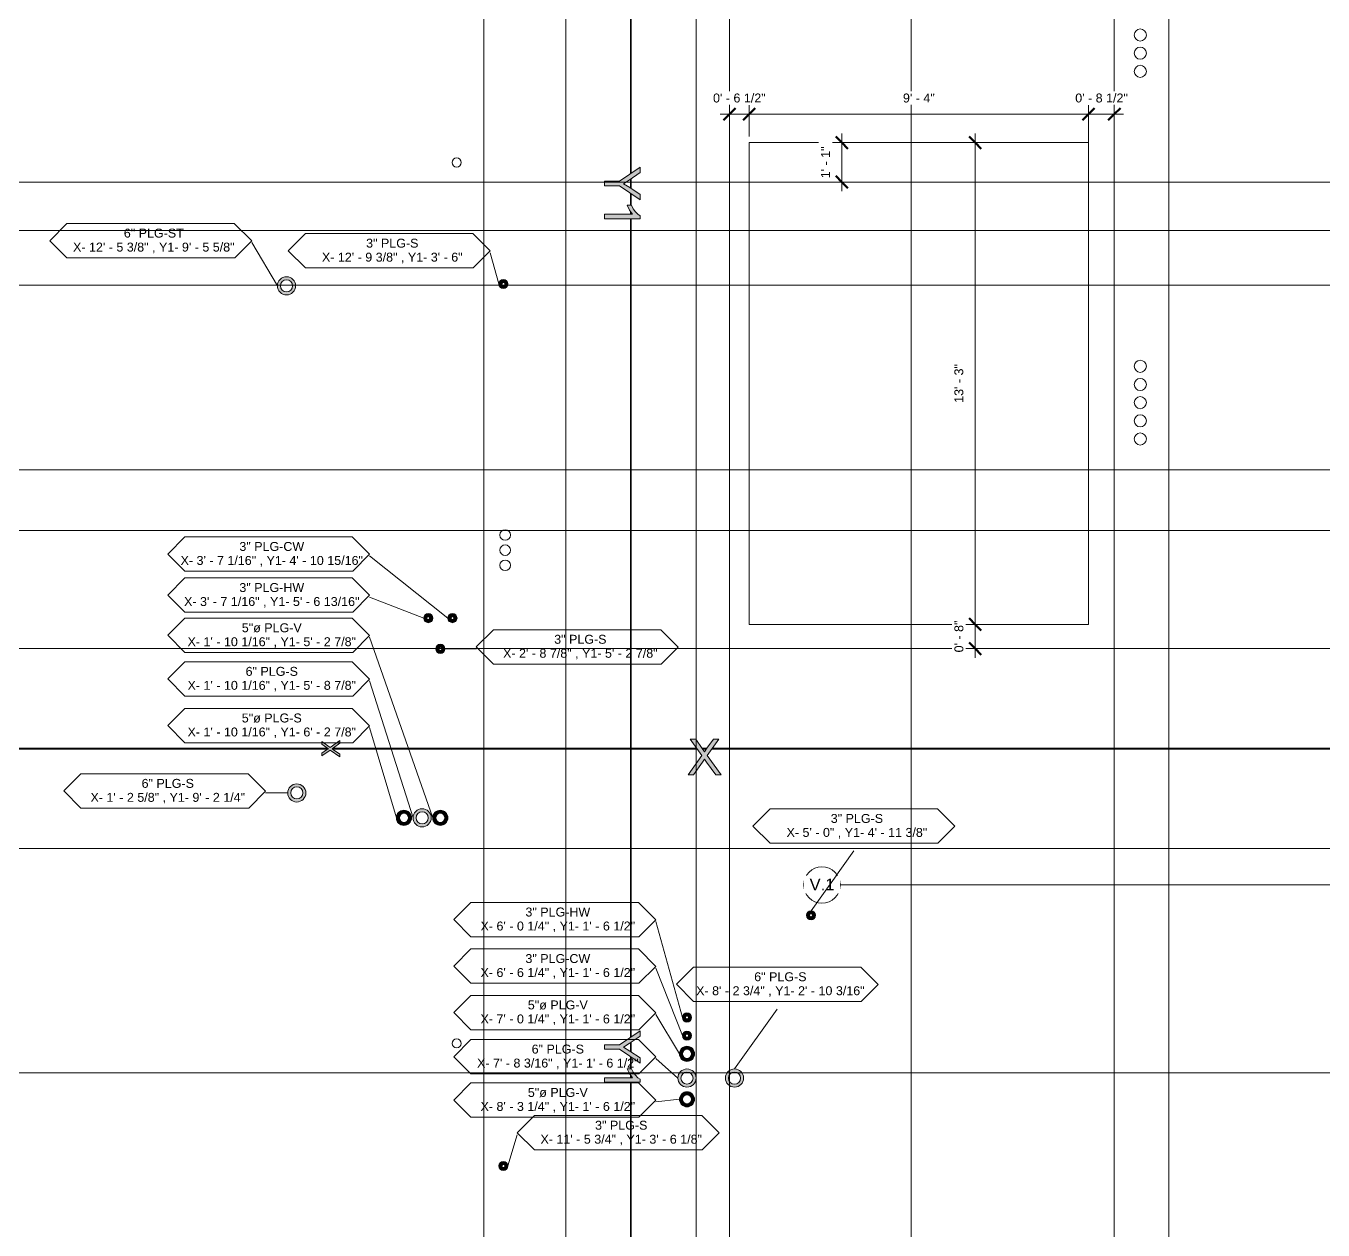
# Model space of a CAD drawing. Header units: inches. Extents: x -3670 to 241, y -250 to 1795.
# Drawn here: x -3233.1 to -2805.1, y 147.1 to 544.5 of the extents above; entities that cross this region are included whole.
import ezdxf

# ---------------------------------------------------------------- set-up
doc = ezdxf.new("R2010")
doc.units = ezdxf.units.IN
doc.header["$MEASUREMENT"] = 0
for name, color, linetype, lineweight in [('A-ANNO-DIMS', 211, 'Continuous', 9), ('A-ANNO-DIMS-32', 211, 'Continuous', 9), ('A-DETL-MBND', 5, 'Continuous', 9), ('A-FLOR', 252, 'Continuous', 18), ('A-GENM', 13, 'Continuous', 9), ('A-GENM-IDEN', 13, 'Continuous', 9), ('S-GRID', 1, 'Continuous', 9), ('S-GRID-IDEN', 1, 'Continuous', 13)]:
    doc.layers.add(name, color=color, linetype=linetype, lineweight=lineweight)
doc.styles.add('Arial', font='arial.ttf', dxfattribs={"height": 3.934132})
doc.styles.add('Arial_1', font='arial.ttf', dxfattribs={"height": 2.950599})
doc.dimstyles.new('Linear_-_3_32__QAQC', dxfattribs={"dimscale": 12, "dimtxt": 3, "dimasz": 0.333333, "dimexe": 0.25, "dimexo": 0.166667, "dimgap": 0.25, "dimtad": 1, "dimdec": 4, "dimrnd": 0.0625, "dimzin": 1, "dimdsep": 46, "dimlunit": 4, "dimtxsty": 'Arial_1', "dimblk1": 'OBLIQUE', "dimblk2": 'OBLIQUE', "dimsah": 1, "dimcen": 0.09, "dimdle": 0.25, "dimadec": 0, "dimazin": 0, "dimtfac": 1, "dimtdec": 4, "dimtix": 1, "dimtmove": 0, "dimatfit": 3, "dimfxl": 1, "dimtvp": 1, "dimtfill": 1, "dimfrac": 2, "dimtolj": 1, "dimtzin": 0, "dimarcsym": 2})

# ---------------------------------------------------------------- blocks, each defined once
blk = doc.blocks.new('TBC_Round Sleeve - Floor or Wall - TBC_Round Sleeve - Floor or Wall-1542575-01 - SECOND LEVEL - PENENTRATIONS')
at = {"layer": 'A-DETL-MBND'}
h = blk.add_hatch(color=256, dxfattribs=at)
h.paths.add_polyline_path([(-3, 0), (-2.9, -0.78), (-2.6, -1.5), (-2.12, -2.12), (-1.5, -2.6), (-0.78, -2.9), (0, -3), (0.78, -2.9), (1.5, -2.6), (2.12, -2.12), (2.6, -1.5), (2.9, -0.78), (3, 0), (2.9, 0.78), (2.6, 1.5), (2.12, 2.12), (1.5, 2.6), (0.78, 2.9), (0, 3), (-0.78, 2.9), (-1.5, 2.6), (-2.12, 2.12), (-2.6, 1.5), (-2.9, 0.78), (-2.97, 0.19)], flags=0)
h.paths.add_polyline_path([(-2, 0), (-1.93, 0.52), (-1.73, 1), (-1.41, 1.41), (-1, 1.73), (-0.52, 1.93), (0, 2), (0.52, 1.93), (1, 1.73), (1.41, 1.41), (1.73, 1), (1.93, 0.52), (2, 0), (1.93, -0.52), (1.73, -1), (1.41, -1.41), (1, -1.73), (0.52, -1.93), (0, -2), (-0.52, -1.93), (-1, -1.73), (-1.41, -1.41), (-1.73, -1), (-1.93, -0.52)], flags=0)
for radius, start, end in [(3, 360, 180), (2, 0, 180), (3, 180, 360), (2, 180, 0)]:
    blk.add_arc((0, 0), radius, start, end, dxfattribs=at)
blk = doc.blocks.new('TBC_Round Sleeve - Floor or Wall - TBC_Round Sleeve - Floor or Wall-1542574-01 - SECOND LEVEL - PENENTRATIONS')
at = {"layer": 'A-DETL-MBND'}
h = blk.add_hatch(color=256, dxfattribs=at)
h.paths.add_polyline_path([(-2.5, 0), (-2.41, -0.65), (-2.17, -1.25), (-1.77, -1.77), (-1.21, -2.18), (-0.65, -2.41), (0, -2.5), (0.65, -2.41), (1.25, -2.17), (1.77, -1.77), (2.17, -1.25), (2.41, -0.65), (2.5, 0), (2.41, 0.65), (2.17, 1.25), (1.77, 1.77), (1.25, 2.17), (0.65, 2.41), (0, 2.5), (-0.65, 2.41), (-1.25, 2.17), (-1.77, 1.77), (-2.17, 1.25), (-2.41, 0.65)], flags=0)
h.paths.add_polyline_path([(-1.5, 0), (-1.45, 0.39), (-1.3, 0.75), (-1.06, 1.06), (-0.75, 1.3), (-0.39, 1.45), (0, 1.5), (0.39, 1.45), (0.75, 1.3), (1.06, 1.06), (1.3, 0.75), (1.45, 0.39), (1.5, 0), (1.45, -0.39), (1.3, -0.75), (1.06, -1.06), (0.75, -1.3), (0.39, -1.45), (0, -1.5), (-0.39, -1.45), (-0.75, -1.3), (-1.06, -1.06), (-1.3, -0.75), (-1.45, -0.39)], flags=0)
for radius, start, end in [(2.5, 360, 180), (1.5, 0, 180), (2.5, 180, 360), (1.5, 180, 0)]:
    blk.add_arc((0, 0), radius, start, end, dxfattribs=at)
blk = doc.blocks.new('TBC_Round Sleeve - Floor or Wall - TBC_Round Sleeve - Floor or Wall-1542573-01 - SECOND LEVEL - PENENTRATIONS')
at = {"layer": 'A-DETL-MBND'}
h = blk.add_hatch(color=256, dxfattribs=at)
h.paths.add_polyline_path([(-1.5, 0), (-1.45, -0.39), (-1.3, -0.75), (-1.06, -1.06), (-0.75, -1.3), (-0.39, -1.45), (0, -1.5), (0.39, -1.45), (0.75, -1.3), (1.06, -1.06), (1.3, -0.75), (1.45, -0.39), (1.5, 0), (1.45, 0.39), (1.3, 0.75), (1.06, 1.06), (0.75, 1.3), (0.39, 1.45), (0, 1.5), (-0.39, 1.45), (-0.75, 1.3), (-1.06, 1.06), (-1.3, 0.75), (-1.45, 0.39)], flags=0)
h.paths.add_polyline_path([(-0.5, 0), (-0.48, 0.13), (-0.43, 0.25), (-0.35, 0.35), (-0.25, 0.43), (-0.13, 0.48), (0, 0.5), (0.13, 0.48), (0.25, 0.43), (0.35, 0.35), (0.43, 0.25), (0.48, 0.13), (0.5, 0), (0.48, -0.13), (0.43, -0.25), (0.35, -0.35), (0.25, -0.43), (0.13, -0.48), (0, -0.5), (-0.13, -0.48), (-0.25, -0.43), (-0.35, -0.35), (-0.43, -0.25), (-0.48, -0.13)], flags=0)
for radius, start, end in [(1.5, 360, 180), (0.5, 0, 180), (1.5, 180, 360), (0.5, 180, 0)]:
    blk.add_arc((0, 0), radius, start, end, dxfattribs=at)
blk = doc.blocks.new('Control_Line - TBC_3D ControlLine_Y-1534535-01 - SECOND LEVEL - PENENTRATIONS')
at = {"layer": 'A-GENM'}
h = blk.add_hatch(color=256, dxfattribs=at)
h.paths.add_polyline_path([(1710, 0.11), (1710, 0.12), (1708.81, 0.12), (1708.64, -0.13), (1710, -0.12), (1710, 0.09)], flags=0)
h.paths.add_polyline_path([(1707.19, 0.12), (1703.89, 0.12), (1704.05, -0.13), (1707.03, -0.12), (1707.19, 0.12)], flags=0)
h.paths.add_polyline_path([(1702.31, -0.13), (1702.14, 0.12), (1612.54, 0.12), (1612.9, -0.13), (1700.12, -0.13)], flags=0)
h.paths.add_polyline_path([(1612.07, 0.06), (1612.07, 0.12), (1432.11, 0.12), (1432.11, -0.13), (1612.07, -0.12), (1612.07, 0.03)], flags=0)
h.paths.add_polyline_path([(1430.63, 0.11), (1430.63, 0.12), (1430.11, 0.12), (1429.76, -0.13), (1430.63, -0.12), (1430.63, 0.09)], flags=0)
h.paths.add_polyline_path([(1427.68, 0.12), (1423.8, 0.11), (1423.64, -0.13), (1427.68, -0.12), (1427.68, 0.12)], flags=0)
h.paths.add_polyline_path([(1422.19, 0.12), (1418.89, 0.11), (1419.05, -0.13), (1422.04, -0.11), (1422.19, 0.12)], flags=0)
h.paths.add_polyline_path([(1322, 0), (1321.99, 0.01), (1321.88, 0.12), (1147.11, 0.11), (1147.11, -0.13), (1321.89, -0.11), (1321.98, -0.02)], flags=0)
h.paths.add_polyline_path([(1417.31, -0.13), (1417.14, 0.12), (1322.11, 0.11), (1322, 0), (1322.13, -0.13), (1415.12, -0.13)], flags=0)
h.paths.add_polyline_path([(1145.63, 0.06), (1145.63, 0.12), (1145.09, 0.11), (1144.76, -0.13), (1145.63, -0.11), (1145.63, 0.04)], flags=0)
h.paths.add_polyline_path([(1142.68, -0.05), (1142.68, 0.12), (1138.81, 0.11), (1138.64, -0.13), (1142.68, -0.11), (1142.68, -0.06)], flags=0)
h.paths.add_polyline_path([(1137.19, 0.12), (1133.89, 0.11), (1134.05, -0.13), (1137.04, -0.11), (1137.19, 0.12)], flags=0)
h.paths.add_polyline_path([(1132.31, -0.13), (1132.14, 0.12), (862.11, 0.11), (862.11, -0.13), (1130.86, -0.13)], flags=0)
h.paths.add_polyline_path([(860.63, -0.09), (860.63, 0.12), (860.1, 0.11), (859.76, -0.13), (860.63, -0.11), (860.63, -0.1)], flags=0)
h.paths.add_polyline_path([(857.68, 0.02), (857.68, 0.12), (853.81, 0.11), (853.64, -0.13), (857.68, -0.11), (857.68, 0)], flags=0)
h.paths.add_polyline_path([(852.19, 0.12), (848.89, 0.11), (849.05, -0.13), (852.04, -0.11), (852.19, 0.12)], flags=0)
h.paths.add_polyline_path([(847.31, -0.13), (847.14, 0.12), (577.11, 0.12), (577.11, -0.13), (845.12, -0.13)], flags=0)
h.paths.add_polyline_path([(575.63, -0.12), (575.63, 0.12), (575.1, 0.12), (574.76, -0.13), (575.63, -0.12)], flags=0)
h.paths.add_polyline_path([(572.68, 0.12), (568.81, 0.12), (568.64, -0.13), (572.68, -0.12), (572.68, 0.12)], flags=0)
h.paths.add_polyline_path([(567.19, 0.12), (563.89, 0.12), (564.05, -0.13), (567.04, -0.12), (567.19, 0.12)], flags=0)
h.paths.add_polyline_path([(562.31, -0.13), (562.14, 0.12), (372.54, 0.12), (372.9, -0.13), (560.12, -0.13)], flags=0)
h.paths.add_polyline_path([(372.07, 0.11), (372.07, 0.12), (292.11, 0.12), (292.11, -0.13), (372.07, -0.12), (372.07, 0.1)], flags=0)
h.paths.add_polyline_path([(290.63, 0.09), (290.63, 0.12), (290.1, 0.12), (289.76, -0.13), (290.63, -0.12), (290.63, 0.08)], flags=0)
h.paths.add_polyline_path([(287.68, 0.03), (287.68, 0.12), (283.81, 0.12), (283.64, -0.13), (287.68, -0.12), (287.68, 0.03)], flags=0)
h.paths.add_polyline_path([(282.19, 0.12), (278.89, 0.12), (279.05, -0.13), (282.03, -0.12), (282.19, 0.12)], flags=0)
h.paths.add_polyline_path([(277.31, -0.13), (277.14, 0.12), (222.54, 0.12), (222.9, -0.13), (275.12, -0.13)], flags=0)
h.paths.add_polyline_path([(222.07, 0.11), (222.07, 0.12), (92.54, 0.12), (92.9, -0.13), (222.07, -0.12), (222.07, 0.11)], flags=0)
h.paths.add_polyline_path([(92.07, 0.11), (92.07, 0.12), (7.11, 0.12), (7.11, -0.13), (92.07, -0.12), (92.07, 0.11)], flags=0)
h.paths.add_polyline_path([(5.63, 0.09), (5.63, 0.12), (5.11, 0.12), (4.76, -0.13), (5.63, -0.12), (5.63, 0.06)], flags=0)
h = blk.add_hatch(color=256, dxfattribs=at)
h.paths.add_polyline_path([(1147.11, -8.71), (1147.11, 3.1), (1146.16, 3.1), (1145.64, 2.33), (1144.84, 1.53), (1143.84, 0.78), (1142.68, 0.15), (1142.68, -1.25), (1144.23, -0.5), (1145.63, 0.5), (1145.63, -8.71)], flags=0)
h.paths.add_polyline_path([(1140.83, 3.1), (1139.09, 3.1), (1135.59, -2.39), (1131.87, 3.1), (1130.12, 3.1), (1134.74, -3.71), (1134.74, -8.71), (1136.22, -8.71), (1136.22, -3.71)], flags=0)
h = blk.add_hatch(color=256, dxfattribs=at)
h.paths.add_polyline_path([(1432.11, -8.71), (1432.11, 3.1), (1431.16, 3.1), (1430.64, 2.33), (1429.84, 1.53), (1428.84, 0.78), (1427.68, 0.15), (1427.68, -1.25), (1429.23, -0.5), (1430.63, 0.5), (1430.63, -8.71)], flags=0)
h.paths.add_polyline_path([(1425.83, 3.1), (1424.09, 3.1), (1420.59, -2.39), (1416.87, 3.1), (1415.12, 3.1), (1419.74, -3.71), (1419.74, -8.71), (1421.22, -8.71), (1421.22, -3.71), (1421.33, -3.54)], flags=0)
for p, q in [((1132.14, 0.12), (862.11, 0.12)), ((1131.87, 3.1), (1130.12, 3.1)), ((1130.12, 3.1), (1134.74, -3.71)), ((1134.33, -0.53), (1131.87, 3.1)), ((1137.19, 0.12), (1133.88, 0.12)), ((1136.22, -3.71), (1140.83, 3.1)), ((1139.09, 3.1), (1136.85, -0.4)), ((1142.68, 0.12), (1138.81, 0.12)), ((1140.83, 3.1), (1139.09, 3.1)), ((1143.84, 0.78), (1142.68, 0.15)), ((1142.68, 0.15), (1142.68, -1.25)), ((1144.84, 1.53), (1143.84, 0.78)), ((1144.23, -0.5), (1145.63, 0.5)), ((1145.64, 2.33), (1144.84, 1.53)), ((1145.63, 0.12), (1145.11, 0.12)), ((1145.63, 0.5), (1145.63, -8.71)), ((1146.16, 3.1), (1145.64, 2.33)), ((1147.11, 3.1), (1146.16, 3.1)), ((1147.11, -8.71), (1147.11, 3.1)), ((1321.94, 0.12), (1147.11, 0.12)), ((1417.14, 0.12), (1322.06, 0.12)), ((1416.87, 3.1), (1415.12, 3.1)), ((1415.12, 3.1), (1419.74, -3.71)), ((1419.33, -0.53), (1416.87, 3.1)), ((1422.19, 0.12), (1418.88, 0.12)), ((1421.22, -3.71), (1425.83, 3.1)), ((1424.09, 3.1), (1421.85, -0.4)), ((1427.68, 0.12), (1423.81, 0.12)), ((1425.83, 3.1), (1424.09, 3.1)), ((1428.84, 0.78), (1427.68, 0.15)), ((1427.68, 0.15), (1427.68, -1.25)), ((1429.84, 1.53), (1428.84, 0.78)), ((1429.23, -0.5), (1430.63, 0.5)), ((1430.64, 2.33), (1429.84, 1.53)), ((1430.63, 0.12), (1430.11, 0.12)), ((1430.63, 0.5), (1430.63, -8.71)), ((1431.16, 3.1), (1430.64, 2.33)), ((1432.11, 3.1), (1431.16, 3.1)), ((1432.11, -8.71), (1432.11, 3.1)), ((1612.07, 0.12), (1432.11, 0.12)), ((862.11, -0.13), (1132.31, -0.13)), ((1134.05, -0.13), (1137.03, -0.13)), ((1135.59, -2.39), (1134.33, -0.53)), ((1134.74, -3.71), (1134.74, -8.71)), ((1136.85, -0.4), (1135.59, -2.39)), ((1136.22, -8.71), (1136.22, -3.71)), ((1138.64, -0.13), (1142.68, -0.13)), ((1142.68, -1.25), (1144.23, -0.5)), ((1144.76, -0.13), (1145.63, -0.13)), ((1147.11, -0.13), (1321.94, -0.13)), ((1322.06, -0.13), (1417.31, -0.13)), ((1419.05, -0.13), (1422.03, -0.13)), ((1420.59, -2.39), (1419.33, -0.53)), ((1419.74, -3.71), (1419.74, -8.71)), ((1421.85, -0.4), (1420.59, -2.39)), ((1421.22, -8.71), (1421.22, -3.71)), ((1423.64, -0.13), (1427.68, -0.13)), ((1427.68, -1.25), (1429.23, -0.5)), ((1429.76, -0.13), (1430.63, -0.13)), ((1432.11, -0.13), (1612.07, -0.13)), ((1134.74, -8.71), (1136.22, -8.71)), ((1145.63, -8.71), (1147.11, -8.71)), ((1419.74, -8.71), (1421.22, -8.71)), ((1430.63, -8.71), (1432.11, -8.71))]:
    blk.add_line(p, q, dxfattribs=at)
blk = doc.blocks.new('Control_Line - TBC_3D ControlLine_X-1534453-01 - SECOND LEVEL - PENENTRATIONS')
at = {"layer": 'A-GENM'}
h = blk.add_hatch(color=256, dxfattribs=at)
h.paths.add_polyline_path([(3733.2, -0.13), (3735.49, -0.12), (3735.32, 0.13), (3655.53, 0.12), (3655.33, -0.02), (3655.47, -0.13), (3678.65, -0.13)], flags=0)
h.paths.add_polyline_path([(3738, -0.13), (3738, 0.13), (3737.09, 0.12), (3737.24, -0.11), (3737.25, -0.13), (3737.85, -0.13)], flags=0)
h.paths.add_polyline_path([(3653.52, -0.13), (3654, -0.12), (3654.11, -0.06), (3653.85, 0.13), (3491.31, 0.12), (3491.13, -0.13), (3615.68, -0.13)], flags=0)
h.paths.add_polyline_path([(3450.4, -0.13), (3486.29, -0.12), (3486.12, 0.13), (3242.11, 0.12), (3241.93, -0.13), (3442.53, -0.13)], flags=0)
h.paths.add_polyline_path([(3489.34, -0.13), (3489.51, 0.13), (3487.89, 0.12), (3488.04, -0.11), (3488.05, -0.13), (3488.65, -0.13)], flags=0)
h.paths.add_polyline_path([(3238.85, -0.13), (3240.14, -0.12), (3240.31, 0.13), (3238.69, 0.12), (3238.84, -0.11), (3238.85, -0.12)], flags=0)
h.paths.add_polyline_path([(3201.5, 0), (3201.5, 0), (3201.38, 0.13), (2992.9, 0.11), (2992.73, -0.13), (3201.38, -0.12), (3201.47, -0.03)], flags=0)
h.paths.add_polyline_path([(3237.09, -0.13), (3236.92, 0.13), (3201.62, 0.12), (3201.5, 0), (3201.63, -0.13), (3234.8, -0.13)], flags=0)
h.paths.add_polyline_path([(2985.6, -0.13), (2987.89, -0.12), (2987.72, 0.13), (2743.7, 0.11), (2743.53, -0.13), (2923.07, -0.13)], flags=0)
h.paths.add_polyline_path([(2990.94, -0.13), (2991.11, 0.13), (2989.5, 0.11), (2989.64, -0.11), (2989.65, -0.13), (2990.25, -0.13)], flags=0)
h.paths.add_polyline_path([(2741.05, -0.13), (2741.74, -0.12), (2741.91, 0.13), (2740.3, 0.11), (2740.44, -0.11), (2740.45, -0.13)], flags=0)
h.paths.add_polyline_path([(2734.17, -0.13), (2738.69, -0.12), (2738.52, 0.13), (2494.5, 0.11), (2494.33, -0.13), (2702.69, -0.13)], flags=0)
h.paths.add_polyline_path([(2489.49, -0.13), (2489.32, 0.13), (2245.3, 0.11), (2245.13, -0.13), (2487.2, -0.13)], flags=0)
h.paths.add_polyline_path([(2492.54, -0.13), (2492.71, 0.13), (2491.1, 0.11), (2491.24, -0.11), (2491.25, -0.13), (2491.85, -0.13)], flags=0)
h.paths.add_polyline_path([(2240.29, -0.13), (2240.12, 0.13), (1996.1, 0.11), (1995.93, -0.13), (2238, -0.13)], flags=0)
h.paths.add_polyline_path([(2243.34, -0.13), (2243.51, 0.13), (2241.9, 0.11), (2242.04, -0.11), (2242.05, -0.13), (2242.65, -0.13)], flags=0)
h.paths.add_polyline_path([(1991.09, -0.13), (1990.92, 0.13), (1746.9, 0.11), (1746.73, -0.13), (1988.8, -0.13)], flags=0)
h.paths.add_polyline_path([(1992.85, -0.13), (1994.14, -0.11), (1994.31, 0.13), (1992.7, 0.11), (1992.84, -0.11), (1992.85, -0.12)], flags=0)
h.paths.add_polyline_path([(1743.65, -0.13), (1744.94, -0.11), (1745.11, 0.13), (1743.5, 0.11), (1743.64, -0.11), (1743.64, -0.12)], flags=0)
h.paths.add_polyline_path([(1599.5, 0), (1599.37, 0.13), (1497.7, 0.12), (1497.53, -0.13), (1599.39, -0.11), (1599.5, -0.01)], flags=0)
h.paths.add_polyline_path([(1726.73, -0.13), (1741.89, -0.11), (1741.72, 0.13), (1599.62, 0.12), (1599.5, 0), (1599.62, -0.13), (1663.77, -0.13)], flags=0)
h.paths.add_polyline_path([(1474.87, -0.13), (1492.68, -0.11), (1492.52, 0.13), (1248.5, 0.12), (1248.33, -0.13), (1348.94, -0.13)], flags=0)
h.paths.add_polyline_path([(1494.45, -0.13), (1495.74, -0.11), (1495.91, 0.13), (1494.29, 0.12), (1494.44, -0.11), (1494.44, -0.12)], flags=0)
h.paths.add_polyline_path([(1245.25, -0.13), (1246.55, -0.11), (1246.71, 0.13), (1245.09, 0.12), (1245.24, -0.11), (1245.24, -0.12)], flags=0)
h.paths.add_polyline_path([(1223.01, -0.13), (1243.48, -0.11), (1243.32, 0.13), (999.3, 0.12), (999.13, -0.13), (1160.05, -0.13)], flags=0)
h.paths.add_polyline_path([(994.29, -0.13), (994.12, 0.13), (750.11, 0.12), (749.93, -0.13), (992, -0.13)], flags=0)
h.paths.add_polyline_path([(997.34, -0.13), (997.51, 0.13), (995.89, 0.12), (996.04, -0.11), (996.05, -0.13), (996.65, -0.13)], flags=0)
h.paths.add_polyline_path([(747.45, -0.13), (748.15, -0.11), (748.31, 0.13), (746.69, 0.12), (746.84, -0.11), (746.85, -0.13)], flags=0)
h.paths.add_polyline_path([(742.8, -0.13), (745.08, -0.11), (744.92, 0.13), (500.91, 0.12), (500.73, -0.13), (719.29, -0.13)], flags=0)
h.paths.add_polyline_path([(474, 0), (473.87, 0.13), (375.59, 0.12), (375.39, -0.02), (375.54, -0.13), (473.88, -0.12), (474, 0)], flags=0)
h.paths.add_polyline_path([(495.89, -0.13), (495.72, 0.13), (474.12, 0.12), (474, 0), (474.12, -0.13), (493.6, -0.13)], flags=0)
h.paths.add_polyline_path([(498.25, -0.13), (498.94, -0.12), (499.11, 0.13), (497.49, 0.12), (497.64, -0.11), (497.65, -0.13)], flags=0)
h.paths.add_polyline_path([(372.98, -0.13), (374.07, -0.12), (374.17, -0.06), (373.92, 0.13), (251.71, 0.12), (251.53, -0.13), (357.24, -0.13)], flags=0)
h.paths.add_polyline_path([(249.05, -0.13), (249.74, -0.12), (249.91, 0.13), (248.29, 0.12), (248.44, -0.11), (248.45, -0.13)], flags=0)
h.paths.add_polyline_path([(244.4, -0.13), (246.69, -0.12), (246.52, 0.13), (225.59, 0.12), (225.39, -0.02), (225.54, -0.13), (225.88, -0.13)], flags=0)
h.paths.add_polyline_path([(223.58, -0.13), (224.07, -0.12), (224.17, -0.06), (223.92, 0.13), (83.66, 0.12), (83.46, -0.02), (83.61, -0.13), (215.57, -0.13)], flags=0)
h.paths.add_polyline_path([(82.13, -0.13), (82.24, -0.06), (81.98, 0.13), (2.72, 0.12), (2.72, -0.13), (81.65, -0.13)], flags=0)
for points in [[(377.98, -2.75), (377.98, -1.85), (375.39, -0.02), (377.98, 1.81), (377.98, 2.7), (374.77, 0.42), (372.07, 2.33), (372.07, 1.43), (374.17, -0.06), (373.58, -0.42), (372.07, -1.49), (372.07, -2.38), (374.76, -0.47)], [(494.66, -8.71), (498.32, -3.54), (501.98, -8.71), (503.76, -8.71), (499.2, -2.29), (503.02, 3.1), (501.22, 3.1), (498.25, -1.1), (497.52, 0.08), (495.37, 3.1), (493.6, 3.1), (497.42, -2.27), (492.86, -8.71)]]:
    blk.add_hatch(color=256, dxfattribs=at).paths.add_polyline_path(points, flags=0)
for p, q in [((373.92, 0.13), (251.71, 0.13)), ((374.77, 0.42), (372.07, 2.33)), ((372.07, 2.33), (372.07, 1.43)), ((372.07, 1.43), (373.57, 0.37)), ((373.57, 0.37), (374.17, -0.06)), ((377.98, 2.7), (374.77, 0.42)), ((375.39, -0.02), (375.84, 0.29)), ((473.94, 0.13), (375.6, 0.13)), ((375.84, 0.29), (377.98, 1.81)), ((377.98, 1.81), (377.98, 2.7)), ((495.72, 0.13), (474.06, 0.13)), ((495.37, 3.1), (493.6, 3.1)), ((493.6, 3.1), (497.42, -2.27)), ((497.52, 0.08), (495.37, 3.1)), ((499.11, 0.13), (497.49, 0.13)), ((498.25, -1.1), (497.52, 0.08)), ((499.09, 0.1), (498.25, -1.1)), ((501.22, 3.1), (499.09, 0.1)), ((499.2, -2.29), (503.02, 3.1)), ((744.92, 0.13), (500.91, 0.13)), ((503.02, 3.1), (501.22, 3.1)), ((251.53, -0.13), (374.06, -0.13)), ((373.58, -0.42), (372.07, -1.49)), ((372.07, -2.38), (374.76, -0.47)), ((372.07, -1.49), (372.07, -2.38)), ((374.17, -0.06), (373.58, -0.42)), ((374.76, -0.47), (377.98, -2.75)), ((375.88, -0.37), (375.39, -0.02)), ((375.54, -0.13), (473.94, -0.13)), ((377.98, -1.85), (375.88, -0.37)), ((377.98, -2.75), (377.98, -1.85)), ((474.06, -0.13), (495.89, -0.13)), ((497.42, -2.27), (492.86, -8.71)), ((497.62, -4.52), (498.32, -3.54)), ((497.65, -0.13), (498.94, -0.13)), ((498.32, -3.54), (498.95, -4.43)), ((503.76, -8.71), (499.2, -2.29)), ((500.73, -0.13), (745.09, -0.13)), ((494.66, -8.71), (497.62, -4.52)), ((498.95, -4.43), (501.98, -8.71)), ((492.86, -8.71), (494.66, -8.71)), ((501.98, -8.71), (503.76, -8.71))]:
    blk.add_line(p, q, dxfattribs=at)
blk = doc.blocks.new('Grid - 3_16_-139788-01 - SECOND LEVEL - PENENTRATIONS')
at = {"layer": 'S-GRID-IDEN'}
blk.add_circle((0, 0), 0.188, dxfattribs=at)
blk = doc.blocks.new('TBC_Sleeve Element Tag_v2 - Sleeves Located-1541821-01 - SECOND LEVEL - PENENTRATIONS')
at = {"layer": 'A-GENM-IDEN'}
for p, q in [((-0.423, 0.029), (-0.6, -0.148)), ((1.303, 0.029), (-0.423, 0.029)), ((1.482, -0.15), (1.303, 0.029)), ((-0.6, -0.148), (-0.423, -0.325)), ((1.307, -0.325), (1.482, -0.15)), ((-0.423, -0.325), (1.307, -0.325))]:
    blk.add_line(p, q, dxfattribs=at)
blk = doc.blocks.new('DIMBLOCK21-01 - SECOND LEVEL - PENENTRATIONS')
at = {"layer": 'A-ANNO-DIMS-32', "transparency": 16777216}
for p, q in [((-2994.5, 508), (-2994.5, 518.4)), ((-2882.5, 495), (-2882.5, 518.4)), ((-2997.5, 515.4), (-2879.5, 515.4)), ((-2994.5, 515.4), (-2994.5, 508)), ((-2882.5, 515.4), (-2882.5, 495))]:
    blk.add_line(p, q, dxfattribs=at)
at = {"layer": 'A-ANNO-DIMS-32', "lineweight": 50, "transparency": 16777216}
for p, q in [((-2994.5, 515.4), (-2996.5, 513.4)), ((-2994.5, 515.4), (-2992.5, 517.4)), ((-2882.5, 515.4), (-2884.5, 513.4)), ((-2882.5, 515.4), (-2880.5, 517.4))]:
    blk.add_line(p, q, dxfattribs=at)
at = {"layer": 'A-ANNO-DIMS-32', "color": 0, "transparency": 16777216, "insert": (-2943.74, 522.22), "char_height": 2.951, "width": 12.5723, "attachment_point": 1, "line_spacing_factor": 0.938532, "style": 'Arial_1', "bg_fill": 3, "box_fill_scale": 1.25, "bg_fill_color": 0, "bg_fill_transparency": 0}
blk.add_mtext('9\' - 4"', dxfattribs=at)
blk = doc.blocks.new('_Oblique')
at = {"color": 0, "linetype": 'ByBlock', "lineweight": -2}
blk.add_line((-0.5, -0.5), (0.5, 0.5), dxfattribs=at)
blk = doc.blocks.new('DIMBLOCK22-01 - SECOND LEVEL - PENENTRATIONS')
at = {"layer": 'A-ANNO-DIMS-32', "lineweight": 50, "transparency": 16777216}
for p, q in [((-2919.94, 506), (-2921.94, 508)), ((-2919.94, 506), (-2917.94, 504)), ((-2919.94, 347), (-2921.94, 349)), ((-2919.94, 347), (-2917.94, 345))]:
    blk.add_line(p, q, dxfattribs=at)
at = {"layer": 'A-ANNO-DIMS-32', "transparency": 16777216}
for p, q in [((-2920.77, 506), (-2916.94, 506)), ((-2919.94, 506), (-2920.77, 506)), ((-2919.94, 344), (-2919.94, 509)), ((-2920.77, 347), (-2916.94, 347)), ((-2919.94, 347), (-2920.77, 347))]:
    blk.add_line(p, q, dxfattribs=at)
at = {"layer": 'A-ANNO-DIMS-32', "color": 0, "transparency": 16777216, "insert": (-2926.77, 420.13), "char_height": 2.951, "width": 15.2862, "attachment_point": 1, "rotation": 90, "line_spacing_factor": 0.938532, "style": 'Arial_1', "bg_fill": 3, "box_fill_scale": 1.25, "bg_fill_color": 0, "bg_fill_transparency": 0}
blk.add_mtext('13\' - 3"', dxfattribs=at)
blk = doc.blocks.new('DIMBLOCK23-01 - SECOND LEVEL - PENENTRATIONS')
at = {"layer": 'A-ANNO-DIMS-32', "transparency": 16777216}
for p, q in [((-2882.5, 508), (-2882.5, 518.4)), ((-2885.5, 515.4), (-2871, 515.4)), ((-2882.5, 515.4), (-2882.5, 508)), ((-2874, 516.22), (-2874, 512.4)), ((-2874, 515.4), (-2874, 516.22))]:
    blk.add_line(p, q, dxfattribs=at)
at = {"layer": 'A-ANNO-DIMS-32', "lineweight": 50, "transparency": 16777216}
for p, q in [((-2882.5, 515.4), (-2884.5, 513.4)), ((-2882.5, 515.4), (-2880.5, 517.4)), ((-2874, 515.4), (-2876, 513.4)), ((-2874, 515.4), (-2872, 517.4))]:
    blk.add_line(p, q, dxfattribs=at)
at = {"layer": 'A-ANNO-DIMS-32', "color": 0, "transparency": 16777216, "insert": (-2886.9, 522.22), "char_height": 2.9506, "width": 20.7692, "attachment_point": 1, "line_spacing_factor": 0.938532, "style": 'Arial_1', "bg_fill": 3, "box_fill_scale": 1.25, "bg_fill_color": 0, "bg_fill_transparency": 0}
blk.add_mtext('0\' - 8 1/2"', dxfattribs=at)
blk = doc.blocks.new('DIMBLOCK24-01 - SECOND LEVEL - PENENTRATIONS')
at = {"layer": 'A-ANNO-DIMS-32', "transparency": 16777216}
for p, q in [((-2994.5, 508), (-2994.5, 518.4)), ((-3004, 515.4), (-2991.5, 515.4)), ((-3001, 516.22), (-3001, 512.4)), ((-3001, 515.4), (-3001, 516.22)), ((-2994.5, 515.4), (-2994.5, 508))]:
    blk.add_line(p, q, dxfattribs=at)
at = {"layer": 'A-ANNO-DIMS-32', "lineweight": 50, "transparency": 16777216}
for p, q in [((-3001, 515.4), (-3003, 513.4)), ((-3001, 515.4), (-2999, 517.4)), ((-2994.5, 515.4), (-2996.5, 513.4)), ((-2994.5, 515.4), (-2992.5, 517.4))]:
    blk.add_line(p, q, dxfattribs=at)
at = {"layer": 'A-ANNO-DIMS-32', "color": 0, "transparency": 16777216, "insert": (-3006.4, 522.22), "char_height": 2.9506, "width": 20.7692, "attachment_point": 1, "line_spacing_factor": 0.938532, "style": 'Arial_1', "bg_fill": 3, "box_fill_scale": 1.25, "bg_fill_color": 0, "bg_fill_transparency": 0}
blk.add_mtext('0\' - 6 1/2"', dxfattribs=at)
blk = doc.blocks.new('DIMBLOCK25-01 - SECOND LEVEL - PENENTRATIONS')
at = {"layer": 'A-ANNO-DIMS-32', "lineweight": 50, "transparency": 16777216}
for p, q in [((-2963.93, 506), (-2965.93, 508)), ((-2963.93, 506), (-2961.93, 504)), ((-2963.93, 493), (-2965.93, 495)), ((-2963.93, 493), (-2961.93, 491))]:
    blk.add_line(p, q, dxfattribs=at)
at = {"layer": 'A-ANNO-DIMS-32', "transparency": 16777216}
for p, q in [((-2964.76, 506), (-2960.93, 506)), ((-2963.93, 506), (-2964.76, 506)), ((-2963.93, 490), (-2963.93, 509)), ((-2964.76, 493), (-2960.93, 493)), ((-2963.93, 493), (-2964.76, 493))]:
    blk.add_line(p, q, dxfattribs=at)
at = {"layer": 'A-ANNO-DIMS-32', "color": 0, "transparency": 16777216, "insert": (-2970.76, 494.26), "char_height": 2.951, "width": 12.5723, "attachment_point": 1, "rotation": 90, "line_spacing_factor": 0.938532, "style": 'Arial_1', "bg_fill": 3, "box_fill_scale": 1.25, "bg_fill_color": 0, "bg_fill_transparency": 0}
blk.add_mtext('1\' - 1"', dxfattribs=at)
blk = doc.blocks.new('DIMBLOCK26-01 - SECOND LEVEL - PENENTRATIONS')
at = {"layer": 'A-ANNO-DIMS-32', "transparency": 16777216}
for p, q in [((-2919.11, 347), (-2922.94, 347)), ((-2919.94, 350), (-2919.94, 336)), ((-2919.94, 347), (-2919.11, 347)), ((-2919.11, 339), (-2922.94, 339)), ((-2919.94, 339), (-2919.11, 339))]:
    blk.add_line(p, q, dxfattribs=at)
at = {"layer": 'A-ANNO-DIMS-32', "lineweight": 50, "transparency": 16777216}
for p, q in [((-2919.94, 347), (-2921.94, 349)), ((-2919.94, 347), (-2917.94, 345)), ((-2919.94, 339), (-2921.94, 341)), ((-2919.94, 339), (-2917.94, 337))]:
    blk.add_line(p, q, dxfattribs=at)
at = {"layer": 'A-ANNO-DIMS-32', "color": 0, "transparency": 16777216, "insert": (-2926.77, 337.76), "char_height": 2.951, "width": 12.5723, "attachment_point": 1, "rotation": 90, "line_spacing_factor": 0.938532, "style": 'Arial_1', "bg_fill": 3, "box_fill_scale": 1.25, "bg_fill_color": 0, "bg_fill_transparency": 0}
blk.add_mtext('0\' - 8"', dxfattribs=at)

msp = doc.modelspace()

# ---------------------------------------------------------------- linework, layer by layer
at = {"layer": 'A-FLOR'}
for p, q in [((-2994.5, 347), (-2994.5, 506)), ((-2994.5, 506), (-2882.5, 506)), ((-2882.5, 506), (-2882.5, 347)), ((-2882.5, 347), (-2994.5, 347))]:
    msp.add_line(p, q, dxfattribs=at)
for centre, radius, start, end in [((-2865.43189, 541.52882), 2, 90, 270), ((-2865.43189, 541.52882), 2, 270, 90), ((-2865.43189, 535.52882), 2, 90, 270), ((-2865.43189, 535.52882), 2, 270, 90), ((-2865.43189, 529.52882), 2, 90, 270), ((-2865.43189, 529.52882), 2, 270, 90), ((-3090.99494, 499.45877), 1.5, 90, 270), ((-3090.99494, 499.45877), 1.5, 270, 90), ((-3147.12973, 458.75), 3, 90, 270), ((-3147.12973, 458.75), 3, 270, 90), ((-3075.55931, 459.37337), 1.5, 90, 270), ((-3075.55931, 459.37337), 1.5, 270, 90), ((-2865.43189, 432.19132), 2, 90, 270), ((-2865.43189, 432.19132), 2, 270, 90), ((-2865.43189, 426.19132), 2, 90, 270), ((-2865.43189, 426.19132), 2, 270, 90), ((-2865.43189, 420.19132), 2, 90, 270), ((-2865.43189, 420.19132), 2, 270, 90), ((-2865.43189, 414.19132), 2, 90, 270), ((-2865.43189, 414.19132), 2, 270, 90), ((-2865.43189, 408.19132), 2, 90, 270), ((-2865.43189, 408.19132), 2, 270, 90), ((-3074.99532, 376.5), 1.75, 90, 270), ((-3074.99532, 376.5), 1.75, 270, 90), ((-3074.99532, 371.5), 1.75, 90, 270), ((-3074.99532, 371.5), 1.75, 270, 90), ((-3074.99532, 366.5), 1.75, 90, 270), ((-3074.99532, 366.5), 1.75, 270, 90), ((-3100.3722, 349.0625), 1.5, 90, 270), ((-3100.3722, 349.0625), 1.5, 270, 90), ((-3092.3722, 349.0625), 1.5, 90, 270), ((-3092.3722, 349.0625), 1.5, 270, 90), ((-3096.37307, 338.93539), 1.5, 90, 270), ((-3096.37307, 338.93539), 1.5, 270, 90), ((-3143.74765, 291.37586), 3, 90, 270), ((-3143.74765, 291.37586), 3, 270, 90), ((-3108.38726, 283.15375), 2.5, 90, 270), ((-3108.38726, 283.15375), 2.5, 270, 90), ((-3102.38726, 283.15375), 3, 90, 270), ((-3102.38726, 283.15375), 3, 270, 90), ((-3096.38726, 283.15375), 2.5, 90, 270), ((-3096.38726, 283.15375), 2.5, 270, 90), ((-2974.059, 251.00039), 1.5, 90, 270), ((-2974.059, 251.00039), 1.5, 270, 90), ((-3014.99813, 217.2543), 1.5, 90, 270), ((-3014.99813, 217.2543), 1.5, 270, 90), ((-3090.99494, 208.68706), 1.5, 90, 270), ((-3090.99494, 208.68706), 1.5, 270, 90), ((-3014.99813, 211.2543), 1.5, 90, 270), ((-3014.99813, 211.2543), 1.5, 270, 90), ((-3014.99813, 205.2543), 2.5, 90, 270), ((-3014.99813, 205.2543), 2.5, 270, 90), ((-3014.99813, 197.2543), 3, 90, 270), ((-3014.99813, 197.2543), 3, 270, 90), ((-2999.30726, 197.25037), 3, 90, 270), ((-2999.30726, 197.25037), 3, 270, 90), ((-3014.99813, 190.2543), 2.5, 90, 270), ((-3014.99813, 190.2543), 2.5, 270, 90), ((-3075.56024, 168.24837), 1.5, 90, 270), ((-3075.56024, 168.24837), 1.5, 270, 90)]:
    msp.add_arc(centre, radius, start, end, dxfattribs=at)
at = {"layer": 'A-GENM-IDEN'}
for p, q in [((-3150.12973, 458.75), (-3158.62656, 472.9995)), ((-3077.05931, 459.37337), (-3079.94228, 469.67507)), ((-3093.8722, 349.0625), (-3119.70169, 369.57582)), ((-3101.8722, 349.0625), (-3119.70169, 356.01558)), ((-3098.88726, 283.15375), (-3119.70169, 342.7421)), ((-3094.87307, 338.93539), (-3084.49812, 338.93539)), ((-3105.38726, 283.15375), (-3119.70169, 328.34858)), ((-3110.88726, 283.15375), (-3119.70169, 312.95506)), ((-3146.74765, 291.37586), (-3154.01324, 291.37586)), ((-3016.49813, 217.2543), (-3025.32211, 248.91067)), ((-3016.49813, 211.2543), (-3025.32211, 233.5524)), ((-2999.30726, 200.25037), (-2985.19042, 220.00042)), ((-3017.49813, 205.2543), (-3025.32211, 218.24245)), ((-3017.99813, 197.2543), (-3025.32211, 203.67353)), ((-3017.49813, 190.2543), (-3025.32211, 189.35766)), ((-3074.06024, 168.24837), (-3071.00129, 178.54589))]:
    msp.add_line(p, q, dxfattribs=at)
at = {"layer": 'S-GRID'}
for p, q in [((-3081.99813, -238.35436), (-3081.99813, 1782.99758)), ((-3055, 1782.99758), (-3055, -238.35436)), ((-3012, 1782.99758), (-3012, -238.35436)), ((-3001, 1782.99758), (-3001, -238.35436)), ((-2941, 1782.99758), (-2941, -238.35436)), ((-2874, 1782.99758), (-2874, -238.35436)), ((-2856, 1782.99758), (-2856, -238.35436)), ((-3580, 493), (228, 493)), ((-3580, 477), (228, 477)), ((-3580, 459), (228, 459)), ((-3580, 398), (228, 398)), ((-3580, 378), (228, 378)), ((-3580, 339), (226, 339)), ((228, 273), (-3580, 273)), ((228, 199), (-3580, 199))]:
    msp.add_line(p, q, dxfattribs=at)

# ---------------------------------------------------------------- block references
at = {"layer": 'A-GENM'}
for name, p, rotation in [('Control_Line - TBC_3D ControlLine_Y-1534535-01 - SECOND LEVEL - PENENTRATIONS', (-3033.5, 1628), 269.9999999999999), ('TBC_Round Sleeve - Floor or Wall - TBC_Round Sleeve - Floor or Wall-1542575-01 - SECOND LEVEL - PENENTRATIONS', (-3147.12973, 458.75), 90), ('TBC_Round Sleeve - Floor or Wall - TBC_Round Sleeve - Floor or Wall-1542573-01 - SECOND LEVEL - PENENTRATIONS', (-3075.55931, 459.37337), 90), ('TBC_Round Sleeve - Floor or Wall - TBC_Round Sleeve - Floor or Wall-1542573-01 - SECOND LEVEL - PENENTRATIONS', (-3100.3722, 349.0625), 90), ('TBC_Round Sleeve - Floor or Wall - TBC_Round Sleeve - Floor or Wall-1542573-01 - SECOND LEVEL - PENENTRATIONS', (-3092.3722, 349.0625), 90), ('TBC_Round Sleeve - Floor or Wall - TBC_Round Sleeve - Floor or Wall-1542573-01 - SECOND LEVEL - PENENTRATIONS', (-3096.37307, 338.93539), 90), ('TBC_Round Sleeve - Floor or Wall - TBC_Round Sleeve - Floor or Wall-1542575-01 - SECOND LEVEL - PENENTRATIONS', (-3143.74765, 291.37586), 90), ('TBC_Round Sleeve - Floor or Wall - TBC_Round Sleeve - Floor or Wall-1542574-01 - SECOND LEVEL - PENENTRATIONS', (-3108.38726, 283.15375), 90), ('TBC_Round Sleeve - Floor or Wall - TBC_Round Sleeve - Floor or Wall-1542575-01 - SECOND LEVEL - PENENTRATIONS', (-3102.38726, 283.15375), 90), ('TBC_Round Sleeve - Floor or Wall - TBC_Round Sleeve - Floor or Wall-1542574-01 - SECOND LEVEL - PENENTRATIONS', (-3096.38726, 283.15375), 90), ('TBC_Round Sleeve - Floor or Wall - TBC_Round Sleeve - Floor or Wall-1542573-01 - SECOND LEVEL - PENENTRATIONS', (-2974.059, 251.00039), 90), ('TBC_Round Sleeve - Floor or Wall - TBC_Round Sleeve - Floor or Wall-1542573-01 - SECOND LEVEL - PENENTRATIONS', (-3014.99813, 217.2543), 90), ('TBC_Round Sleeve - Floor or Wall - TBC_Round Sleeve - Floor or Wall-1542573-01 - SECOND LEVEL - PENENTRATIONS', (-3014.99813, 211.2543), 90), ('TBC_Round Sleeve - Floor or Wall - TBC_Round Sleeve - Floor or Wall-1542574-01 - SECOND LEVEL - PENENTRATIONS', (-3014.99813, 205.2543), 90), ('TBC_Round Sleeve - Floor or Wall - TBC_Round Sleeve - Floor or Wall-1542575-01 - SECOND LEVEL - PENENTRATIONS', (-3014.99813, 197.2543), 90), ('TBC_Round Sleeve - Floor or Wall - TBC_Round Sleeve - Floor or Wall-1542575-01 - SECOND LEVEL - PENENTRATIONS', (-2999.30726, 197.25037), 90), ('TBC_Round Sleeve - Floor or Wall - TBC_Round Sleeve - Floor or Wall-1542574-01 - SECOND LEVEL - PENENTRATIONS', (-3014.99813, 190.2543), 90), ('TBC_Round Sleeve - Floor or Wall - TBC_Round Sleeve - Floor or Wall-1542573-01 - SECOND LEVEL - PENENTRATIONS', (-3075.56024, 168.24837), 90)]:
    msp.add_blockref(name, p, dxfattribs=dict(at, rotation=rotation))
msp.add_blockref('Control_Line - TBC_3D ControlLine_X-1534453-01 - SECOND LEVEL - PENENTRATIONS', (-3507.5, 306), dxfattribs=at)
at = {"layer": 'A-GENM-IDEN', "xscale": 31.99999999999999, "yscale": 31.99999999999999, "zscale": 31.99999999999999}
for p in [(-3206.04716, 478.38141), (-3127.36287, 475.05698), (-3167.12228, 374.95773), (-3167.12228, 361.39749), (-3167.12228, 348.12402), (-3065.31121, 344.3173), (-3167.12228, 333.73049), (-3167.12228, 318.33697), (-3201.43383, 296.75778), (-2974.059, 285.18361), (-3072.7427, 254.29258), (-3072.7427, 238.93432), (-2999.30726, 232.93359), (-3072.7427, 223.62436), (-3072.7427, 209.05544), (-3072.7427, 194.73957), (-3051.81437, 183.92781)]:
    msp.add_blockref('TBC_Sleeve Element Tag_v2 - Sleeves Located-1541821-01 - SECOND LEVEL - PENENTRATIONS', p, dxfattribs=at)
at = {"layer": 'S-GRID-IDEN', "xscale": 31.99999999999999, "yscale": 31.99999999999999, "zscale": 31.99999999999999, "rotation": 90}
msp.add_blockref('Grid - 3_16_-139788-01 - SECOND LEVEL - PENENTRATIONS', (-2970.4644, 261), dxfattribs=at)

# ---------------------------------------------------------------- texts
at = {"layer": 'A-GENM-IDEN', "char_height": 2.9505988, "attachment_point": 2, "line_spacing_factor": 0.938532, "style": 'Arial_1'}
for s, insert, width in [('6" PLG-ST\\PX- 12\' - 5 3/8" , Y1- 9\' - 5 5/8"', (-3190.91859, 477.62383), 63.36), ('3" PLG-S\\PX- 12\' - 9 3/8" , Y1- 3\' - 6"', (-3112.2343, 474.2994), 55.152), ('3" PLG-CW\\PX- 3\' - 7 1/16" , Y1- 4\' - 10 15/16"', (-3151.99371, 374.20014), 71.568), ('3" PLG-HW\\PX- 3\' - 7 1/16" , Y1- 5\' - 6 13/16"', (-3151.99371, 360.63991), 68.832), ('5"ø PLG-V\\PX- 1\' - 10 1/16" , Y1- 5\' - 2 7/8"', (-3151.99371, 347.36643), 66.096), ('3" PLG-S\\PX- 2\' - 8 7/8" , Y1- 5\' - 2 7/8"', (-3050.18264, 343.55971), 60.624), ('6" PLG-S\\PX- 1\' - 10 1/16" , Y1- 5\' - 8 7/8"', (-3151.99371, 332.9729), 66.096), ('5"ø PLG-S\\PX- 1\' - 10 1/16" , Y1- 6\' - 2 7/8"', (-3151.99371, 317.57938), 66.096), ('6" PLG-S\\PX- 1\' - 2 5/8" , Y1- 9\' - 2 1/4"', (-3186.30526, 296.00019), 60.624), ('3" PLG-S\\PX- 5\' - 0" , Y1- 4\' - 11 3/8"', (-2958.93043, 284.42602), 54.792), ('3" PLG-HW\\PX- 6\' - 0 1/4" , Y1- 1\' - 6 1/2"', (-3057.61413, 253.535), 60.624), ('3" PLG-CW\\PX- 6\' - 6 1/4" , Y1- 1\' - 6 1/2"', (-3057.61413, 238.17673), 60.624), ('6" PLG-S\\PX- 8\' - 2 3/4" , Y1- 2\' - 10 3/16"', (-2984.17869, 232.176), 66.096), ('5"ø PLG-V\\PX- 7\' - 0 1/4" , Y1- 1\' - 6 1/2"', (-3057.61413, 222.86678), 60.624), ('6" PLG-S\\PX- 7\' - 8 3/16" , Y1- 1\' - 6 1/2"', (-3057.61413, 208.29785), 63.36), ('5"ø PLG-V\\PX- 8\' - 3 1/4" , Y1- 1\' - 6 1/2"', (-3057.61413, 193.98198), 60.624), ('3" PLG-S\\PX- 11\' - 5 3/4" , Y1- 3\' - 6 1/8"', (-3036.6858, 183.17022), 63)]:
    msp.add_mtext(s, dxfattribs=dict(at, insert=insert, width=width))

# ---------------------------------------------------------------- next in the draw order: texts
at = {"layer": 'S-GRID-IDEN', "insert": (-2970.4319, 263.11721), "char_height": 3.934132, "width": 9.84, "attachment_point": 2, "line_spacing_factor": 0.938532, "style": 'Arial', "bg_fill": 3, "box_fill_scale": 1.25, "bg_fill_color": 0, "bg_fill_transparency": 0}
msp.add_mtext('V.1', dxfattribs=at)

# ---------------------------------------------------------------- next in the draw order: dimensions: what is measured, and where the dimension line sits
at = {"layer": 'A-ANNO-DIMS'}
dim = msp.add_linear_dim(base=(-2882.5, 515.39533), p1=(-2994.5, 506), p2=(-2882.5, 493), dimstyle='Linear_-_3_32__QAQC', override={"dimpost": '<>', "dimfxl": 112.75194}, dxfattribs=at)
dim.commit()
dim.dimension.update_dxf_attribs({"geometry": 'DIMBLOCK21-01 - SECOND LEVEL - PENENTRATIONS', "text_midpoint": (-2938.5, 519.90183)})

# ---------------------------------------------------------------- next in the draw order: linework, layer by layer
at = {"layer": 'A-GENM-IDEN'}
msp.add_line((-2974.059, 252.50039), (-2959.94216, 272.25044), dxfattribs=at)
at = {"layer": 'S-GRID'}
msp.add_line((-2796, 261), (-2964.4644, 261), dxfattribs=at)

# ---------------------------------------------------------------- next in the draw order: dimensions: what is measured, and where the dimension line sits
at = {"layer": 'A-ANNO-DIMS'}
for base, p1, p2, override, picture, middle in [((-2994.5, 515.39533), (-3001, 518.22376), (-2994.5, 506), {"dimpost": '<>', "dimfxl": 13.844506}, 'DIMBLOCK24-01 - SECOND LEVEL - PENENTRATIONS', (-2997.75, 519.92095)), ((-2874, 515.39533), (-2882.5, 506), (-2874, 518.22376), {"dimpost": '<>', "dimfxl": 14.888598}, 'DIMBLOCK23-01 - SECOND LEVEL - PENENTRATIONS', (-2878.25, 519.92095))]:
    dim = msp.add_linear_dim(base=base, p1=p1, p2=p2, dimstyle='Linear_-_3_32__QAQC', override=override, dxfattribs=at)
    dim.commit()
    dim.dimension.update_dxf_attribs({"geometry": picture, "text_midpoint": middle})
for base, p1, p2, override, picture, middle in [((-2963.9291, 506), (-2966.75753, 493), (-2966.75753, 506), {"dimpost": '<>', "dimfxl": 13}, 'DIMBLOCK25-01 - SECOND LEVEL - PENENTRATIONS', (-2968.41044, 499.5)), ((-2919.9386, 506), (-2922.76702, 347), (-2922.76702, 506), {"dimpost": '<>', "dimfxl": 159}, 'DIMBLOCK22-01 - SECOND LEVEL - PENENTRATIONS', (-2924.4461, 426.5))]:
    dim = msp.add_linear_dim(base=base, p1=p1, p2=p2, angle=90, dimstyle='Linear_-_3_32__QAQC', override=override, dxfattribs=at)
    dim.commit()
    dim.dimension.update_dxf_attribs({"geometry": picture, "text_midpoint": middle})

# ---------------------------------------------------------------- next in the draw order: dimensions: what is measured, and where the dimension line sits
dim = msp.add_linear_dim(base=(-2919.9386, 339), p1=(-2917.11017, 347), p2=(-2917.11017, 339), angle=90, dimstyle='Linear_-_3_32__QAQC', override={"dimpost": '<>', "dimfxl": 8}, dxfattribs=at)
dim.commit()
dim.dimension.update_dxf_attribs({"geometry": 'DIMBLOCK26-01 - SECOND LEVEL - PENENTRATIONS', "text_midpoint": (-2924.44509, 343)})

doc.saveas('drawing.dxf')
